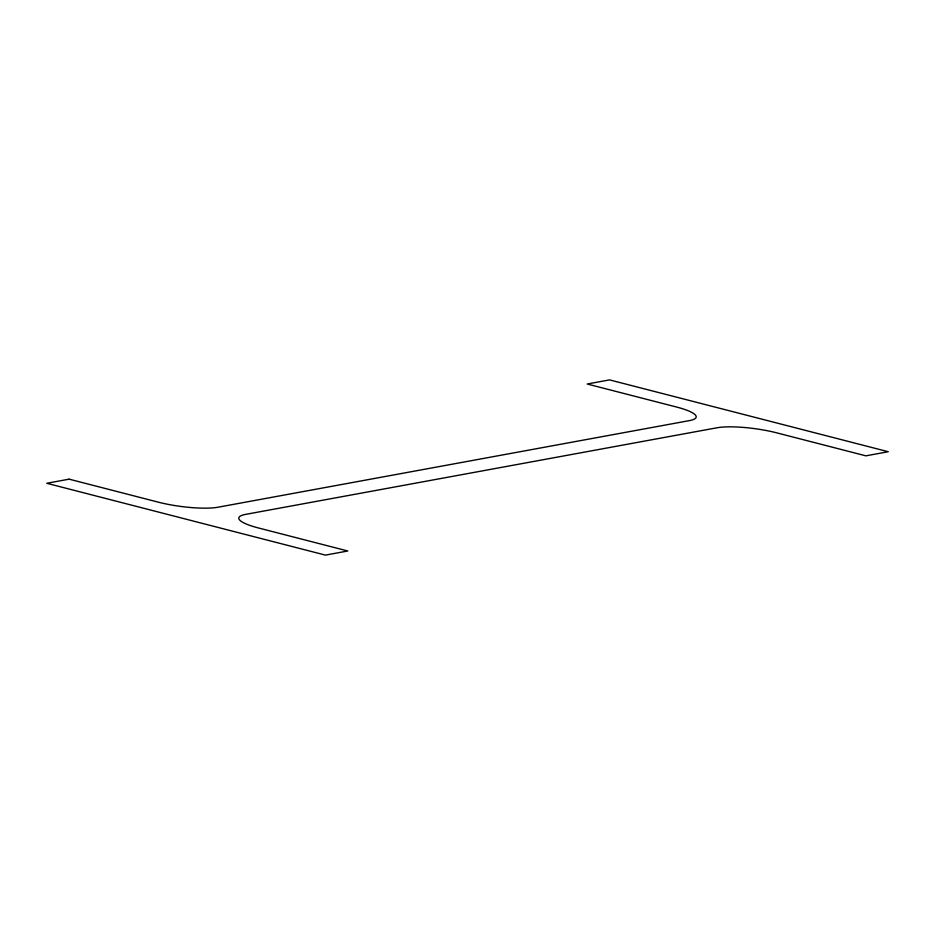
<?xml version="1.0" encoding="UTF-8"?>
<svg xmlns="http://www.w3.org/2000/svg" width="935" height="935" viewBox="0 0 935 935"><rect width="100%" height="100%" fill="white"/><g stroke="black" fill="none" stroke-linecap="round" stroke-linejoin="round"><path stroke-width="1.4" d="M69.12 479.164L46.75 483.278L325.438 555.109L347.808 550.995L258.551 527.995A43.466 8.59 7.6 0 1 245.683 514.367L717.04 427.774A43.466 8.59 7.6 0 1 776.623 432.823L865.88 455.836L888.25 451.722L609.562 379.891L587.192 384.005L676.449 407.005A43.466 8.59 7.6 0 1 689.317 420.633L217.96 507.226A43.466 8.59 7.6 0 1 158.377 502.177L69.12 479.164"/></g></svg>
